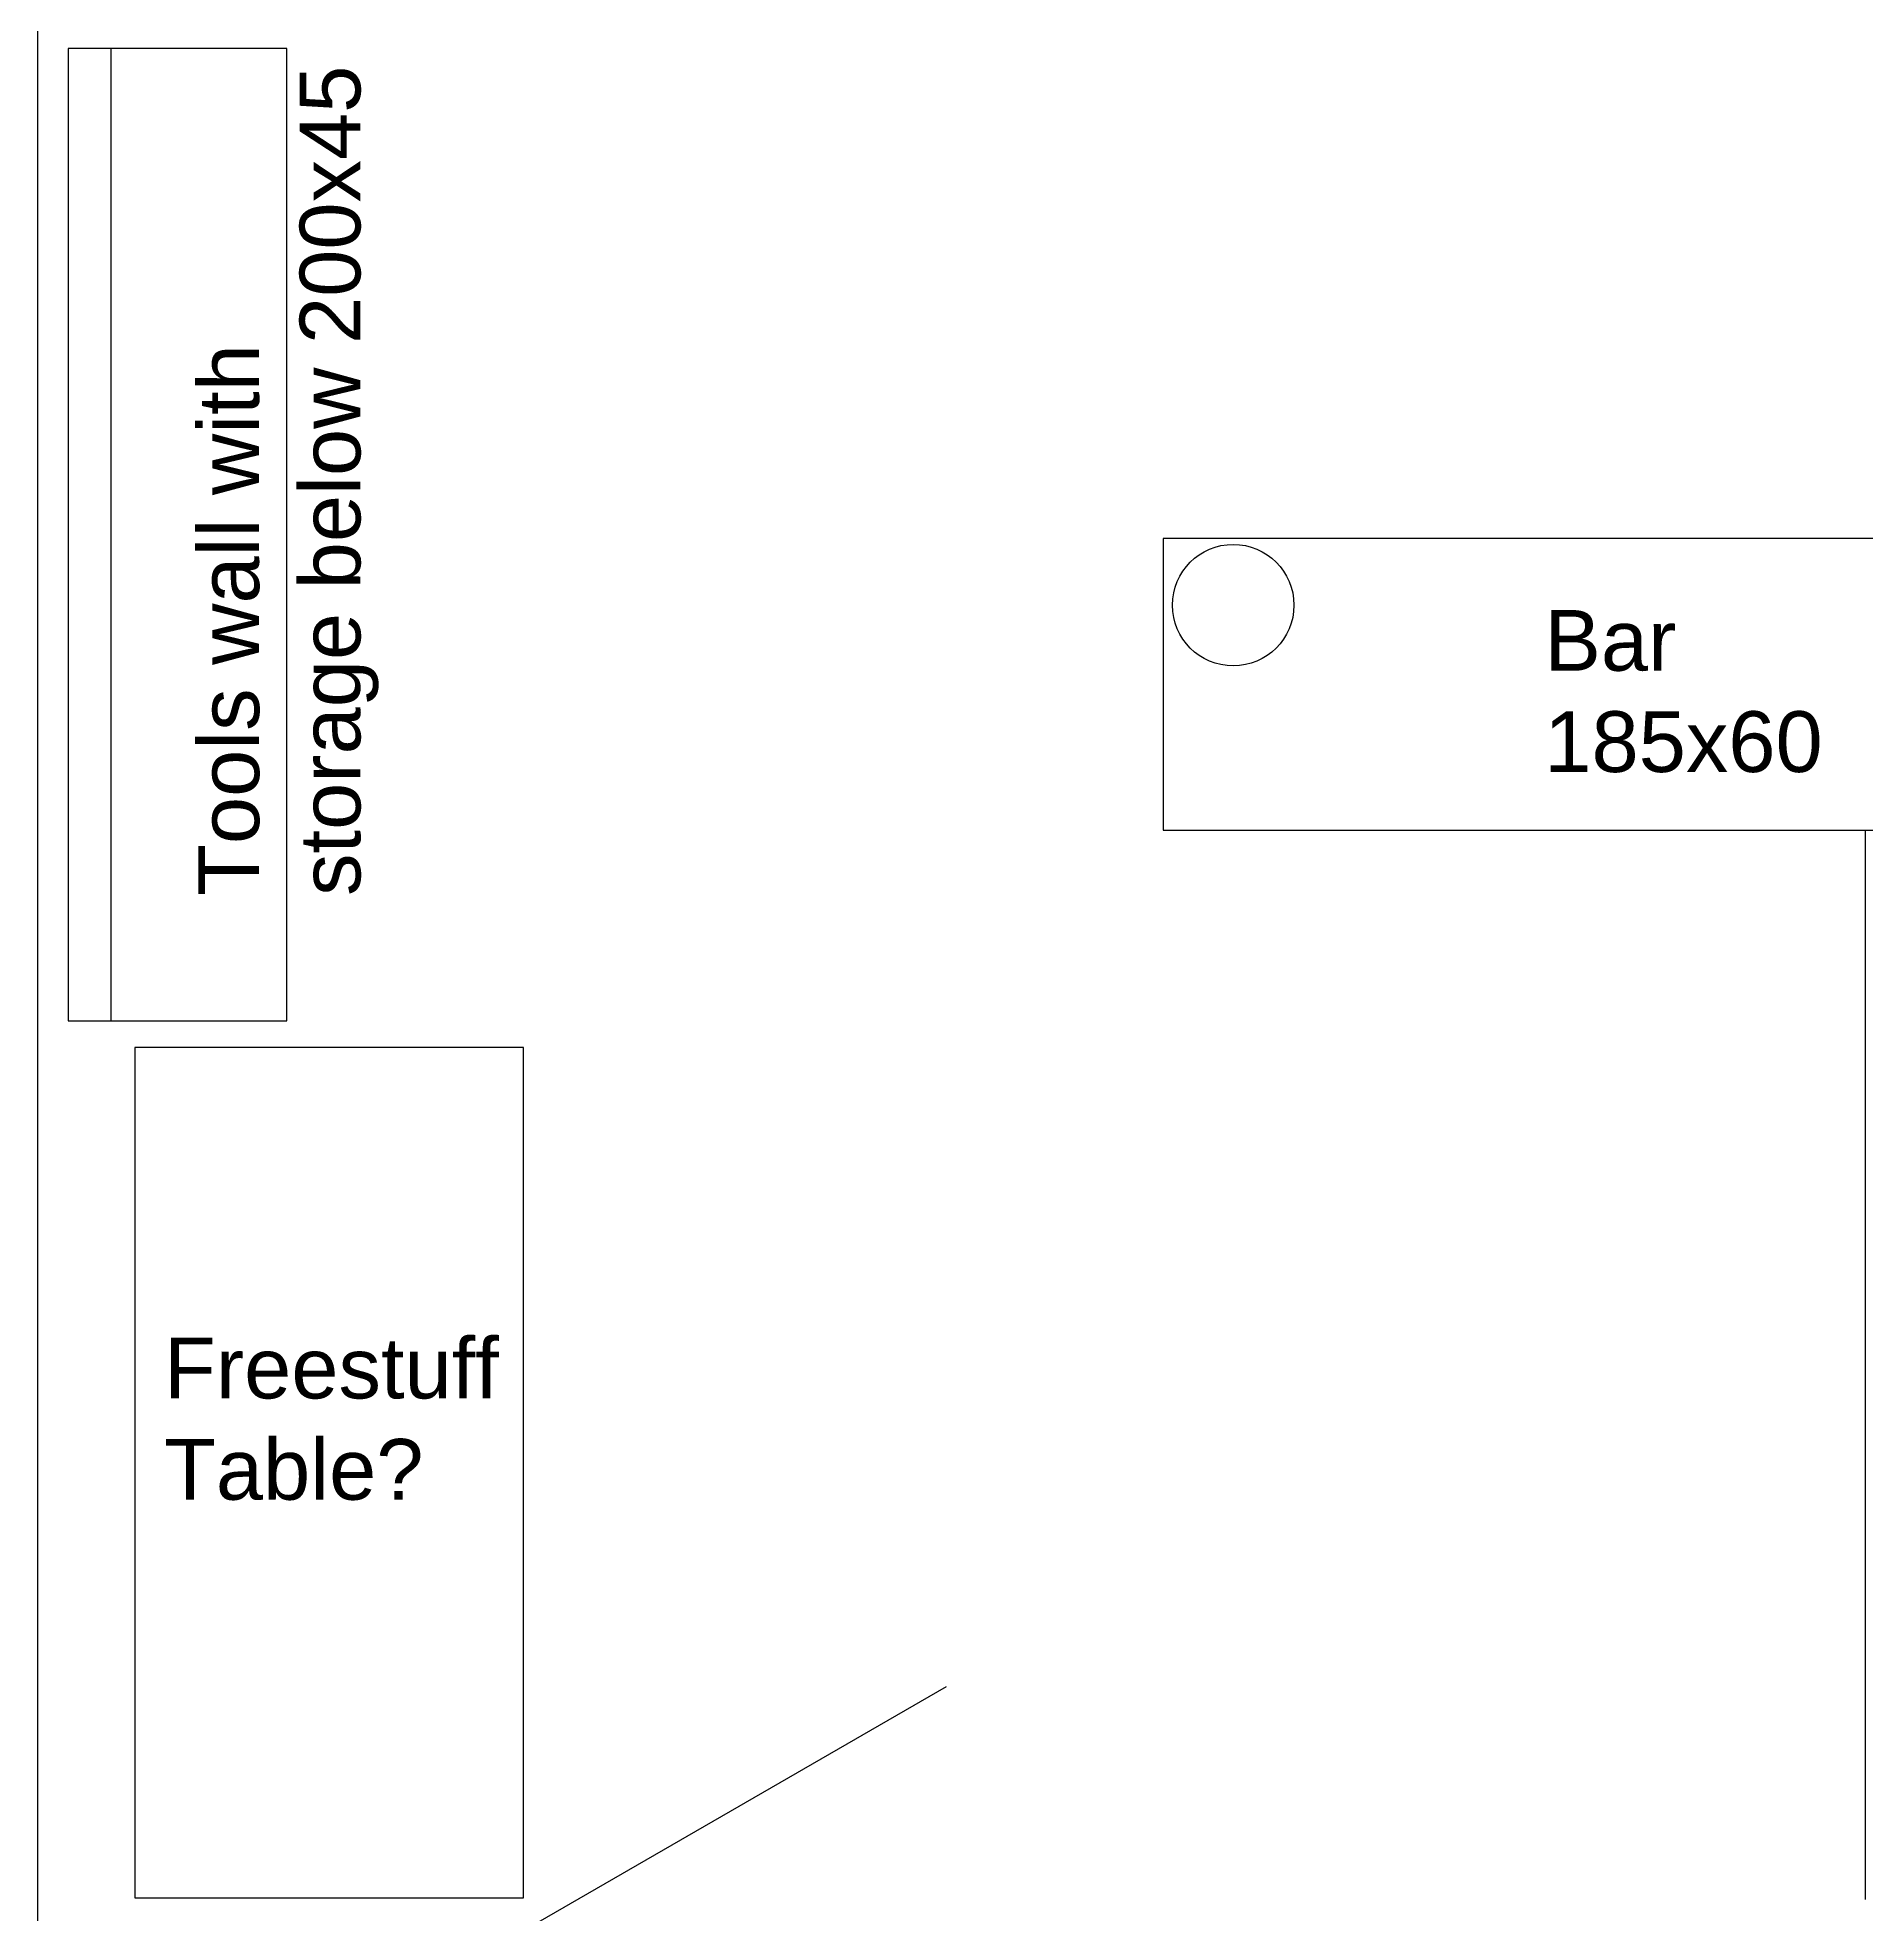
# Model space of a CAD drawing. Header units: centimetres. Extents: x 200 to 1750, y -1876 to 330.
# Drawn here: x 200 to 576.3, y -1108.4 to -722.2 of the extents above; entities that cross this region are included whole.
import ezdxf

# ---------------------------------------------------------------- set-up
doc = ezdxf.new("R2010")
doc.units = ezdxf.units.CM
for name, color, linetype, lineweight, true_color in [('Bar', 178, 'Continuous', 25, 0x000000), ('Doors', 5, 'Continuous', 25, 0x0000ff), ('Kitchen', 178, 'Continuous', 25, 0x000000), ('Pipe', 178, 'Continuous', 25, 0x000000), ('Storage', 178, 'Continuous', 25, 0x000000), ('Tables', 3, 'Continuous', 25, 0x00ff00), ('Tools wall', 178, 'Continuous', 25, 0x000000), ('Walls', 178, 'Continuous', 25, 0x000000)]:
    doc.layers.add(name, color=color, linetype=linetype, lineweight=lineweight, true_color=true_color)
doc.styles.add('textstyle27', font='')
doc.styles.add('textstyle31', font='')
doc.styles.add('textstyle63', font='')
doc.styles.get('textstyle27').set_extended_font_data('Arial')
doc.styles.get('textstyle31').set_extended_font_data('Arial')
doc.styles.get('textstyle63').set_extended_font_data('Arial')

msp = doc.modelspace()

# ---------------------------------------------------------------- linework, layer by layer
at = {"layer": 'Bar'}
for p, q in [((616.56, -825.29), (431.56, -825.29)), ((431.56, -825.29), (431.56, -885.29)), ((431.56, -885.29), (616.56, -885.29))]:
    msp.add_line(p, q, dxfattribs=at)
at = {"layer": 'Doors'}
msp.add_line((303, -1110), (387, -1061.5), dxfattribs=at)
at = {"layer": 'Kitchen'}
msp.add_line((576, -885.32), (576, -1105.3), dxfattribs=at)
at = {"layer": 'Pipe'}
msp.add_circle((446, -839), 12.5, dxfattribs=at)
at = {"layer": 'Storage'}
for p, q in [((251.29, -724.5), (206.29, -724.5)), ((206.29, -724.5), (206.29, -924.5)), ((251.29, -924.5), (251.29, -724.5)), ((206.29, -924.5), (251.29, -924.5))]:
    msp.add_line(p, q, dxfattribs=at)
at = {"layer": 'Tables'}
for p, q in [((300, -930), (220, -930)), ((220, -930), (220, -1105)), ((300, -1105), (300, -930)), ((220, -1105), (300, -1105))]:
    msp.add_line(p, q, dxfattribs=at)
at = {"layer": 'Tools wall'}
for p, q in [((215.09, -724.5), (215.09, -924.5)), ((251.29, -724.5), (241.29, -724.5)), ((251.29, -924.5), (251.29, -724.5)), ((241.29, -924.5), (251.29, -924.5))]:
    msp.add_line(p, q, dxfattribs=at)
at = {"layer": 'Walls'}
msp.add_line((200, 200), (200, -1876), dxfattribs=at)

# ---------------------------------------------------------------- texts
at = {"layer": 'Bar', "insert": (510, -840), "char_height": 1, "attachment_point": 1, "style": 'textstyle27'}
msp.add_mtext('\\H12.5;Bar\\P185x60', dxfattribs=at)
at = {"layer": 'Tables', "insert": (226.02, -989.73), "char_height": 1, "attachment_point": 1, "style": 'textstyle63'}
msp.add_mtext('\\H12.5;Freestuff\\PTable?', dxfattribs=at)
at = {"layer": 'Tools wall', "insert": (233.09, -898.83), "char_height": 1, "attachment_point": 1, "rotation": 90, "style": 'textstyle31'}
msp.add_mtext('\\H12.5;Tools wall with \\Pstorage below 200x45', dxfattribs=at)

doc.saveas('drawing.dxf')
